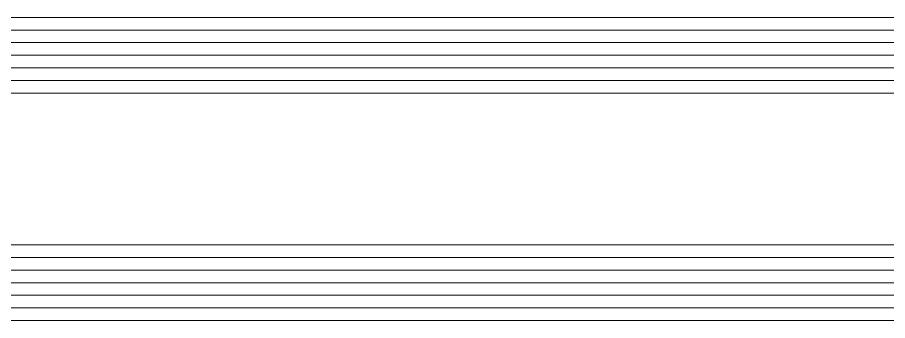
# Model space of a CAD drawing. Header units: centimetres. Extents: x 118932 to 154602, y -32682 to -23521.
# Drawn here: x 139593.16 to 139600.04, y -25258.98 to -25256.58 of the extents above; entities that cross this region are included whole.
import ezdxf

# ---------------------------------------------------------------- set-up
doc = ezdxf.new("R2010")
doc.units = ezdxf.units.CM
doc.header["$LTSCALE"] = 50
doc.header["$MEASUREMENT"] = 0
doc.layers.add('GEN_02_TF_Pencere', color=7, linetype='Continuous', lineweight=9, true_color=0x6093ac)
doc.layers.add('GEN_05_ML_Alçıpan_giydirme', color=7, linetype='Continuous', lineweight=18, true_color=0x7ebab5)

# ---------------------------------------------------------------- blocks, each defined once
blk = doc.blocks.new('P7_')
at = {"layer": 'GEN_02_TF_Pencere'}
for p, q in [((163303.5737, -16173.019, 0.0001), (163382.6652, -16173.019, 0.0001)), ((163303.6563, -16173.119, 0.0001), (163382.7152, -16173.119, 0.0001)), ((163301.7852, -16173.219, 0.0001), (163382.7152, -16173.219, 0.0001)), ((163301.7852, -16173.319, 0.0001), (163382.7152, -16173.319, 0.0001)), ((163301.7852, -16173.419, 0.0001), (163382.7152, -16173.419, 0.0001)), ((163301.7852, -16173.519, 0.0001), (163382.7152, -16173.519, 0.0001)), ((163302.1602, -16173.619, 0.0001), (163382.3402, -16173.619, 0.0001)), ((163302.1602, -16174.819, 0.0001), (163382.3402, -16174.819, 0.0001)), ((163301.7852, -16174.919, 0.0001), (163382.7152, -16174.919, 0.0001)), ((163301.7852, -16175.019, 0.0001), (163382.7152, -16175.019, 0.0001)), ((163301.7852, -16175.119, 0.0001), (163382.7152, -16175.119, 0.0001)), ((163301.7852, -16175.219, 0.0001), (163382.7152, -16175.219, 0.0001)), ((163301.7852, -16175.319, 0.0001), (163382.7152, -16175.319, 0.0001)), ((163301.8352, -16175.419, 0.0001), (163382.6652, -16175.419, 0.0001))]:
    blk.add_line(p, q, dxfattribs=at)
blk = doc.blocks.new('dograma level 0 d blok')
at = {"layer": 'GEN_05_ML_Alçıpan_giydirme', "color": 1}
blk.add_blockref('P7_', (-163759.2538, 18146.7067, -0.0001), dxfattribs=at)

msp = doc.modelspace()

# ---------------------------------------------------------------- block references
msp.add_blockref('dograma level 0 d blok', (139980.2041, -27230.2703, 0))

doc.saveas('drawing.dxf')
